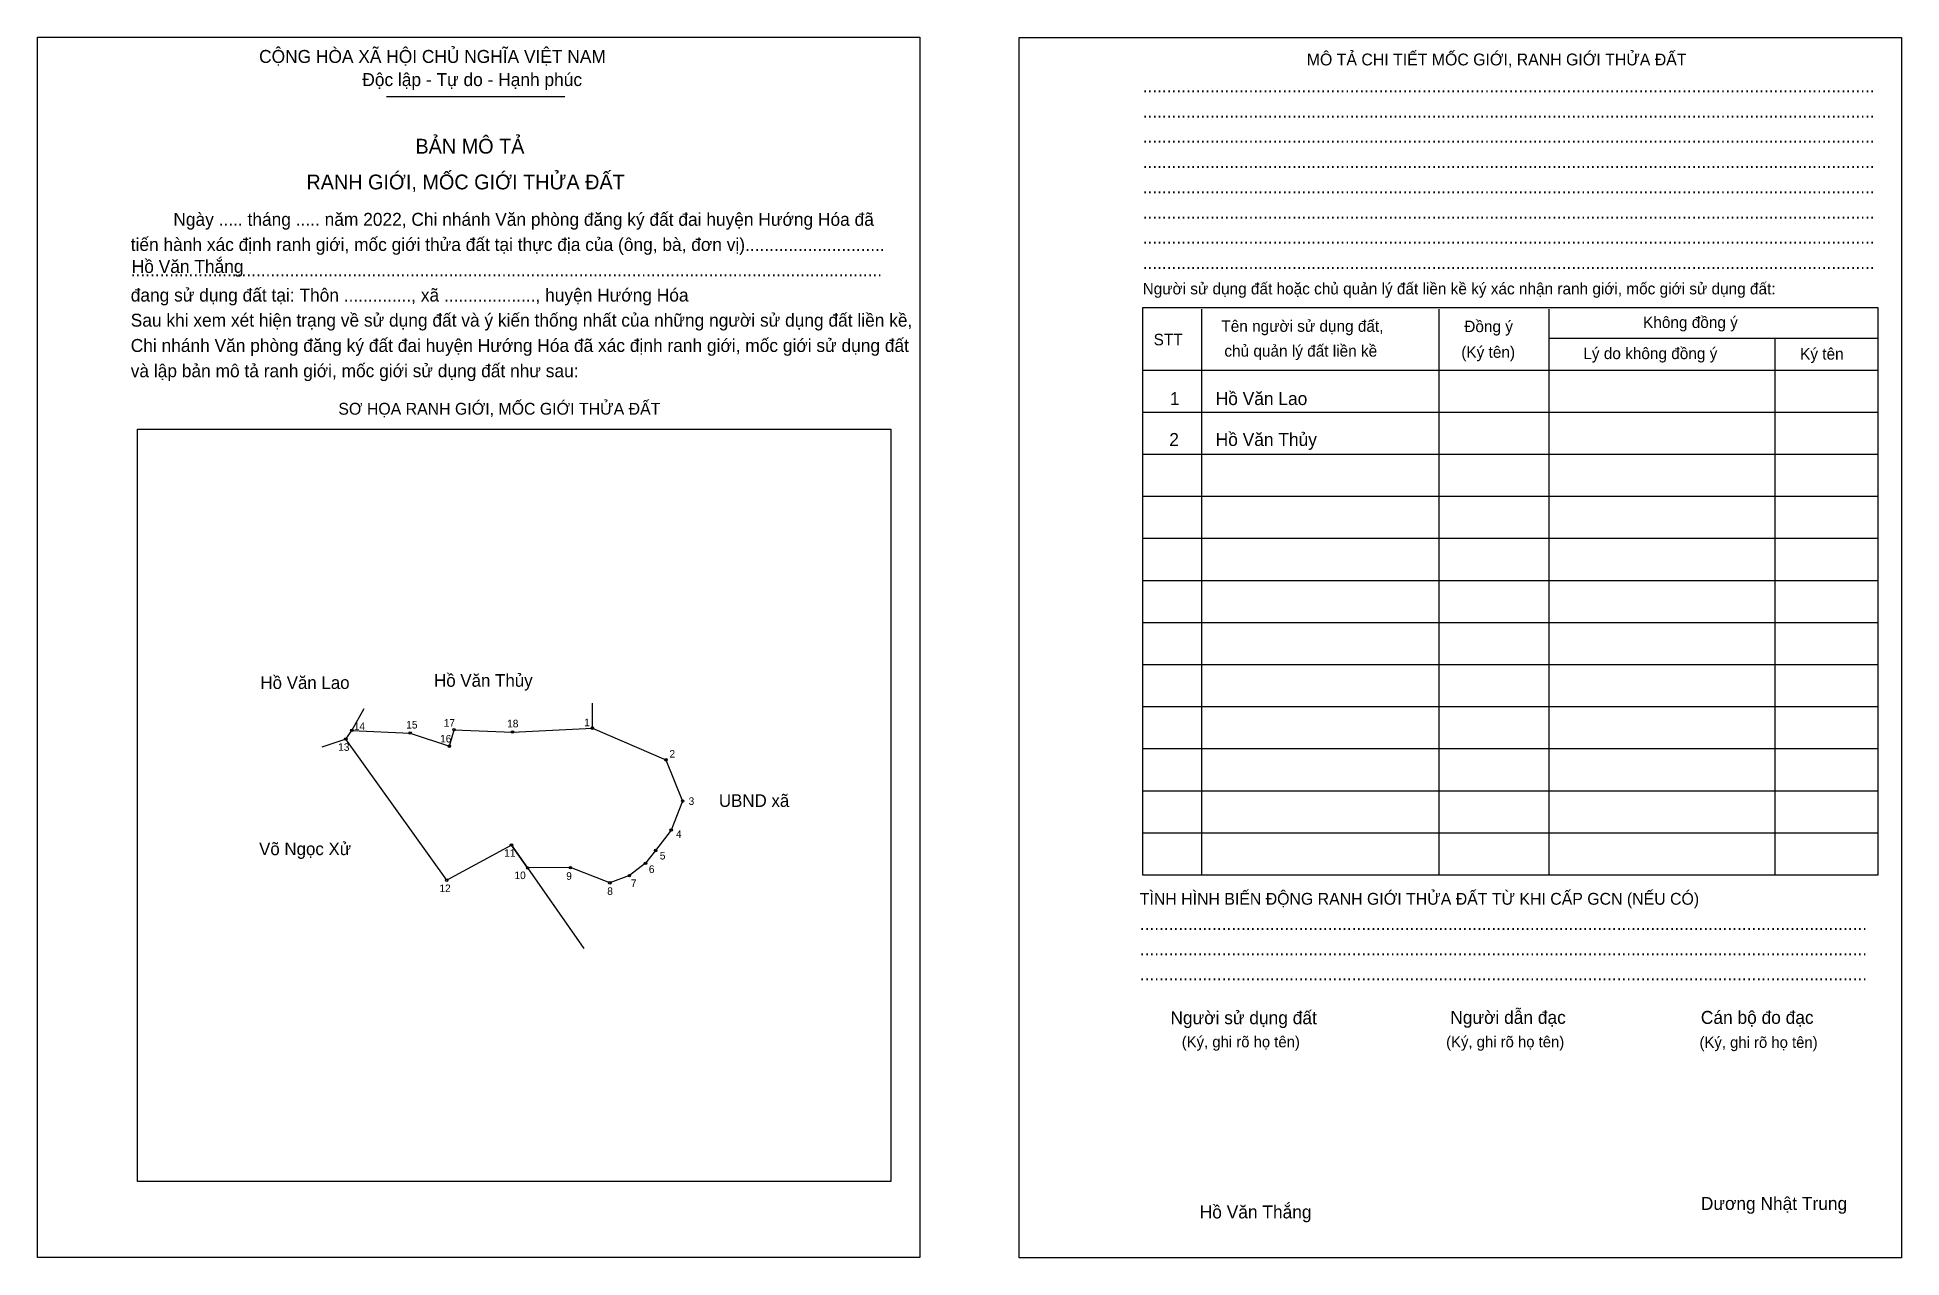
# Model space of a CAD drawing. Extents: x 545914 to 547034, y 1834608 to 1835341.
import ezdxf

# ---------------------------------------------------------------- set-up
doc = ezdxf.new("R2010")
doc.units = 0
for name, color, linetype in [('Level 1', 7, 'Continuous'), ('Level 10', 7, 'Continuous'), ('Level 11', 7, 'Continuous'), ('Level 2', 7, 'Continuous'), ('Level 25', 7, 'Continuous'), ('Level 27', 7, 'Continuous'), ('Level 36', 7, 'Continuous'), ('Level 52', 7, 'Continuous'), ('Level 55', 7, 'Continuous'), ('Level 6', 7, 'Continuous'), ('Level 9', 7, 'Continuous')]:
    doc.layers.add(name, color=color, linetype=linetype)

msp = doc.modelspace()

# ---------------------------------------------------------------- linework, layer by layer
at = {"layer": 'Level 1'}
for p, q in [((545914.2, 1835341.3), (545914.2, 1835341.3)), ((546503.9, 1835341.1), (546503.9, 1835341.1)), ((546123.9, 1835305.7), (546231.1, 1835305.7)), ((546613.5, 1835178), (546613.5, 1834837.9)), ((546756.1, 1835178), (546756.1, 1834837.9)), ((546822.1, 1835178), (546822.1, 1834837.9)), ((546822.1, 1835160.5), (547019.8, 1835160.5)), ((546957.9, 1835160.5), (546957.9, 1834837.9)), ((546578.1, 1835141.3), (547019.8, 1835141.3)), ((546578.1, 1835116), (547019.8, 1835116)), ((545974.4, 1835105.7), (545974.4, 1835105.7)), ((546578.1, 1835090.8), (547019.8, 1835090.8)), ((546578.1, 1835065.5), (547019.8, 1835065.5)), ((546578.1, 1835040.2), (547019.8, 1835040.2)), ((546578.1, 1835014.9), (547019.8, 1835014.9)), ((546578.1, 1834989.6), (547019.8, 1834989.6)), ((546578.1, 1834964.4), (547019.8, 1834964.4)), ((546578.1, 1834939.1), (547019.8, 1834939.1)), ((546578.1, 1834913.8), (547019.8, 1834913.8)), ((546578.1, 1834888.5), (547019.8, 1834888.5)), ((546578.1, 1834863.2), (547019.8, 1834863.2)), ((546426.9, 1834653.6), (546426.9, 1834653.6)), ((546444.3, 1834608.1), (546444.3, 1834608.1)), ((547034, 1834607.9), (547034, 1834607.9))]:
    msp.add_line(p, q, dxfattribs=at)
for points in [[(547019.8, 1835178.7), (546578.1, 1835178.7), (546578.1, 1834837.9), (547019.8, 1834837.9)], [(545974.4, 1835105.7), (546426.9, 1835105.7), (546426.9, 1834653.6), (545974.4, 1834653.6)]]:
    msp.add_lwpolyline(points, close=True, dxfattribs=at)
at = {"layer": 'Level 10'}
for p, q in [((546199, 1834855.9), (546208.7, 1834842.1)), ((546208.7, 1834842.1), (546242.5, 1834793.7))]:
    msp.add_line(p, q, dxfattribs=at)
msp.add_lwpolyline([(546099.5, 1834919.6), (546103.1, 1834924.8), (546138.1, 1834923.2), (546161.7, 1834915.3), (546164.5, 1834925.2), (546199.6, 1834923.8), (546247.6, 1834926.1), (546291.8, 1834907.1), (546301.8, 1834882.3), (546294.9, 1834864.9), (546285.6, 1834852.6), (546279.5, 1834844.9), (546269.8, 1834837.5), (546258.1, 1834833.2), (546234.4, 1834842.3), (546208.7, 1834842.1), (546199, 1834855.9), (546160.1, 1834834.8)], close=True, dxfattribs=at)
at = {"layer": 'Level 11'}
for centre in [(546103.1, 1834924.8), (546164.5, 1834925.2), (546247.6, 1834926.1), (546099.5, 1834919.6), (546099.5, 1834919.6), (546138.1, 1834923.2), (546161.7, 1834915.3), (546199.6, 1834923.8), (546291.8, 1834907.1), (546301.8, 1834882.3), (546294.9, 1834864.9), (546199, 1834855.9), (546285.6, 1834852.6), (546208.7, 1834842.1), (546234.4, 1834842.3), (546269.8, 1834837.5), (546279.5, 1834844.9), (546160.1, 1834834.8), (546258.1, 1834833.2)]:
    msp.add_circle(centre, 0.758, dxfattribs=at)
at = {"layer": 'Level 2'}
for points in [[(545914.2, 1835341.3), (546444.3, 1835341.3), (546444.3, 1834608.1), (545914.2, 1834608.1)], [(546503.9, 1835341.1), (547034, 1835341.1), (547034, 1834607.9), (546503.9, 1834607.9)]]:
    msp.add_lwpolyline(points, close=True, dxfattribs=at)
at = {"layer": 'Level 25'}
for p, q in [((546199.6, 1834923.8), (546247.6, 1834926.1)), ((546160.1, 1834834.8), (546099.5, 1834919.6)), ((546258.1, 1834833.2), (546234.4, 1834842.3)), ((546279.5, 1834844.9), (546269.8, 1834837.5))]:
    msp.add_line(p, q, dxfattribs=at)
at = {"layer": 'Level 27'}
for p, q in [((546103.1, 1834924.8), (546110.6, 1834937.9)), ((546247.6, 1834926.1), (546247.6, 1834941.2)), ((546099.5, 1834919.6), (546085.1, 1834914.7))]:
    msp.add_line(p, q, dxfattribs=at)

# ---------------------------------------------------------------- texts
at = {"layer": 'Level 1'}
for s, height, p in [('CỘNG HÒA XÃ HỘI CHỦ NGHĨA VIỆT NAM', 7.787, (546047.4, 1835325.9)), ('MÔ TẢ CHI TIẾT MỐC GIỚI, RANH GIỚI THỬA ĐẤT', 7.119, (546676.7, 1835324.4)), ('Độc lập - Tự do - Hạnh phúc', 7.787, (546109.4, 1835312)), ('........................................................................................................................................................', 7.7866, (546578.1, 1835308.2)), ('........................................................................................................................................................', 7.7866, (546578.1, 1835293)), ('BẢN MÔ TẢ', 8.9, (546141.3, 1835271.4)), ('........................................................................................................................................................', 7.7866, (546578.1, 1835277.9)), ('RANH GIỚI, MỐC GIỚI THỬA ĐẤT', 8.9, (546075.8, 1835249.9)), ('........................................................................................................................................................', 7.7866, (546578.1, 1835262.7)), ('........................................................................................................................................................', 7.7866, (546578.1, 1835247.5)), ('Ngày ..... tháng ..... năm 2022, Chi nhánh Văn phòng đăng ký đất đai huyện Hướng Hóa đã', 7.787, (545995.9, 1835228)), ('........................................................................................................................................................', 7.7866, (546578.1, 1835232.3)), ('tiến hành xác định ranh giới, mốc giới thửa đất tại thực địa của (ông, bà, đơn vị).............................', 7.7866, (545970.3, 1835212.9)), ('........................................................................................................................................................', 7.7866, (546578.1, 1835217.2)), ('............................................................................................................................................................', 7.7866, (545970.3, 1835197.7)), ('Người sử dụng đất hoặc chủ quản lý đất liền kề ký xác nhận ranh giới, mốc giới sử dụng đất:', 6.897, (546578.1, 1835186.8)), ('........................................................................................................................................................', 7.7866, (546578.1, 1835202)), ('đang sử dụng đất tại: Thôn .............., xã ..................., huyện Hướng Hóa', 7.787, (545970.3, 1835182.5)), ('Sau khi xem xét hiện trạng về sử dụng đất và ý kiến thống nhất của những người sử dụng đất liền kề,', 7.787, (545970.3, 1835167.4)), ('Tên người sử dụng đất,', 6.897, (546625.4, 1835164.3)), ('Không đồng ý', 6.897, (546878.7, 1835166.6)), ('Chi nhánh Văn phòng đăng ký đất đai huyện Hướng Hóa đã xác định ranh giới, mốc giới sử dụng đất', 7.787, (545970.3, 1835152.2)), ('STT', 6.9, (546584.7, 1835156.2)), ('Đồng ý', 6.9, (546771.3, 1835164.1)), ('chủ quản lý đất liền kề', 6.897, (546627.2, 1835149.4)), ('(Ký tên)', 6.9, (546769.5, 1835148.7)), ('Lý do không đồng ý', 6.897, (546842.8, 1835147.9)), ('Ký tên', 6.9, (546973, 1835147.6)), ('và lập bản mô tả ranh giới, mốc giới sử dụng đất như sau:', 7.787, (545970.3, 1835137)), ('SƠ HỌA RANH GIỚI, MỐC GIỚI THỬA ĐẤT', 7.119, (546095, 1835114.5)), ('TÌNH HÌNH BIẾN ĐỘNG RANH GIỚI THỬA ĐẤT TỪ KHI CẤP GCN (NẾU CÓ)', 7.119, (546576.4, 1834820)), ('.......................................................................................................................................................', 7.7866, (546576.4, 1834804.8)), ('.......................................................................................................................................................', 7.7866, (546576.4, 1834789.6)), ('.......................................................................................................................................................', 7.7866, (546576.4, 1834774.5)), ('Người dẫn đạc', 7.787, (546762.9, 1834748.4)), ('Người sử dụng đất', 7.787, (546594.8, 1834748.2)), ('Cán bộ đo đạc', 7.787, (546913.4, 1834748.4)), ('(Ký, ghi rõ họ tên)', 6.675, (546601.6, 1834734.3)), ('(Ký, ghi rõ họ tên)', 6.675, (546760.4, 1834734.3)), ('(Ký, ghi rõ họ tên)', 6.675, (546912.6, 1834734)), ('Dương Nhật Trung', 7.787, (546913.4, 1834636.6))]:
    msp.add_text(s, height=height, dxfattribs=at).set_placement(p)
at = {"layer": 'Level 36'}
for s, height, p in [('Hồ Văn Thủy', 7.585, (546152.5, 1834951)), ('Hồ Văn Lao', 7.58, (546048.2, 1834949.7)), ('UBND xã', 7.58, (546323.6, 1834878.8)), ('Võ Ngọc Xử', 7.58, (546047.4, 1834849.8))]:
    msp.add_text(s, height=height, dxfattribs=at).set_placement(p)
at = {"layer": 'Level 52'}
for s, height, p in [('1', 7.79, (546594.5, 1835120.3)), ('Hồ Văn Lao', 7.79, (546622, 1835120.3)), ('2', 7.79, (546594.1, 1835095.7)), ('Hồ Văn Thủy', 7.787, (546622, 1835095.7))]:
    msp.add_text(s, height=height, dxfattribs=at).set_placement(p)
at = {"layer": 'Level 55'}
for s, p in [('17', (546164.1, 1834925.2)), ('1', (546247.5, 1834926.1)), ('13', (546099.2, 1834919.6)), ('14', (546102.7, 1834924.8)), ('15', (546137.7, 1834923.2)), ('16', (546161.4, 1834915.3)), ('18', (546199.2, 1834923.8)), ('2', (546291.7, 1834907.1)), ('3', (546301.6, 1834882.3)), ('4', (546294.8, 1834864.9)), ('11', (546198.6, 1834855.9)), ('5', (546285.4, 1834852.6)), ('10', (546208.3, 1834842.1)), ('9', (546234.2, 1834842.3)), ('7', (546269.6, 1834837.5)), ('6', (546279.3, 1834844.9)), ('12', (546159.7, 1834834.8)), ('8', (546257.9, 1834833.2))]:
    msp.add_text(s, height=0.506, dxfattribs=at).set_placement(p)
at = {"layer": 'Level 6'}
for p in [(545970.9, 1835199.7), (546612.4, 1834631.5)]:
    msp.add_text('Hồ Văn Thắng', height=7.787, dxfattribs=at).set_placement(p)
at = {"layer": 'Level 9'}
for s, p in [('14', (546104.3, 1834925)), ('15', (546135.8, 1834925.9)), ('17', (546158.3, 1834927)), ('18', (546196.4, 1834926.6)), ('1', (546242.7, 1834927.3)), ('13', (546094.9, 1834912.5)), ('16', (546156.1, 1834917.5)), ('2', (546293.9, 1834908.4)), ('3', (546305.4, 1834880)), ('4', (546297.8, 1834860.2)), ('11', (546194.6, 1834848.8)), ('5', (546288.1, 1834847.2)), ('10', (546200.8, 1834835.4)), ('9', (546231.9, 1834835)), ('6', (546281.5, 1834839.1)), ('12', (546155.7, 1834827.6)), ('8', (546256.5, 1834825.9)), ('7', (546270.7, 1834830.7))]:
    msp.add_text(s, height=4.55, dxfattribs=at).set_placement(p)

doc.saveas('drawing.dxf')
